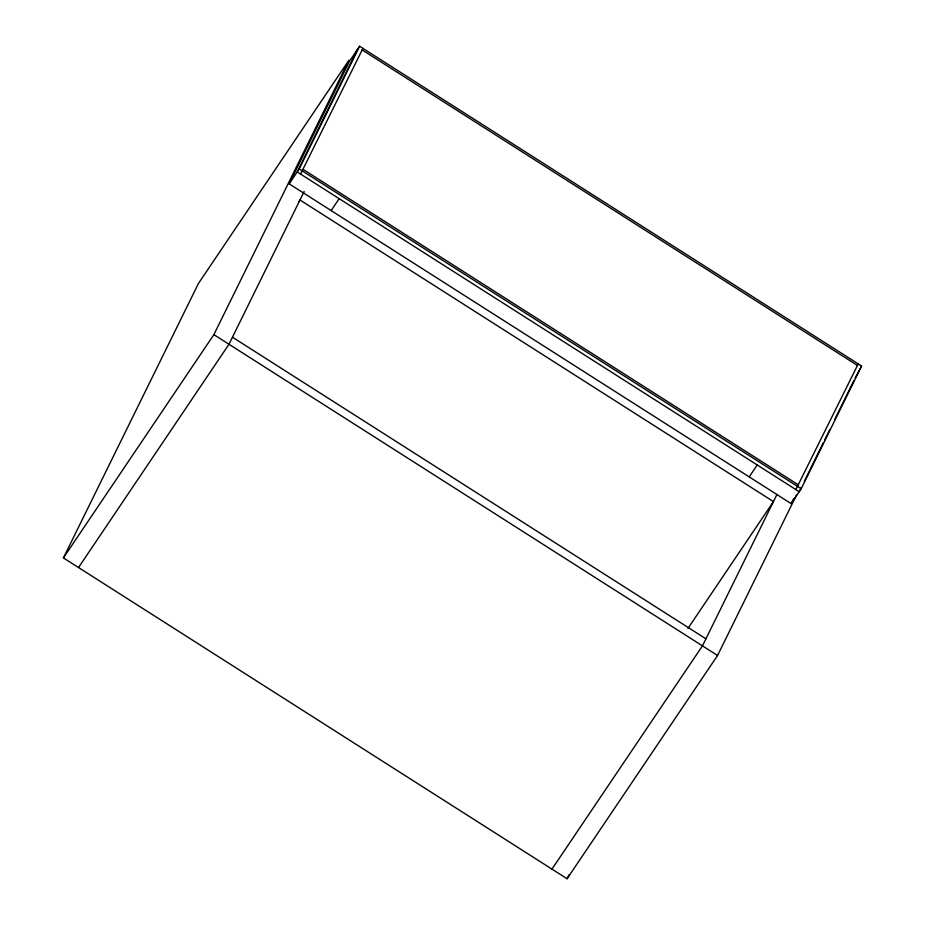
<?xml version="1.0" encoding="UTF-8"?>
<svg xmlns="http://www.w3.org/2000/svg" width="925" height="925" viewBox="0 0 925 925"><rect width="100%" height="100%" fill="white"/><g stroke="black" fill="none" stroke-linecap="round" stroke-linejoin="round"><path stroke-width="1.39" d="M63.409 557.902L198.447 283.466L348.922 60.206L213.883 334.642L63.409 557.902L567.083 878.75L717.557 655.49L796.541 494.967M289.178 183.844L349.558 61.131L359.594 46.25L861.591 366.034L801.212 488.735L791.176 503.628L289.178 183.844L299.214 168.963L359.594 46.25M357.593 49.222L297.203 171.934L799.212 491.718L801.108 487.845M362.947 48.389L300.567 174.073M304.152 191.521L228.984 344.262L78.521 567.522M567.083 878.75L568.991 874.865M776.977 494.413L702.445 645.87L551.971 869.13M858.238 363.895L795.847 489.579M791.176 503.628L793.719 498.459M804.288 481.382L823.354 442.636M824.626 440.046L829.713 429.72M834.801 419.383L853.868 380.626M855.139 378.047L861.591 366.034M298.37 202.39L299.978 199.997L773.439 501.593L687.934 628.457M331.15 210.588L339.174 198.678M749.204 476.884L757.228 464.974M362.184 49.962L857.463 365.456M303.342 169.529L798.622 485.035M299.214 168.963L801.212 488.735M232.464 337.209L705.914 638.805M213.883 334.642L717.557 655.49"/></g></svg>
